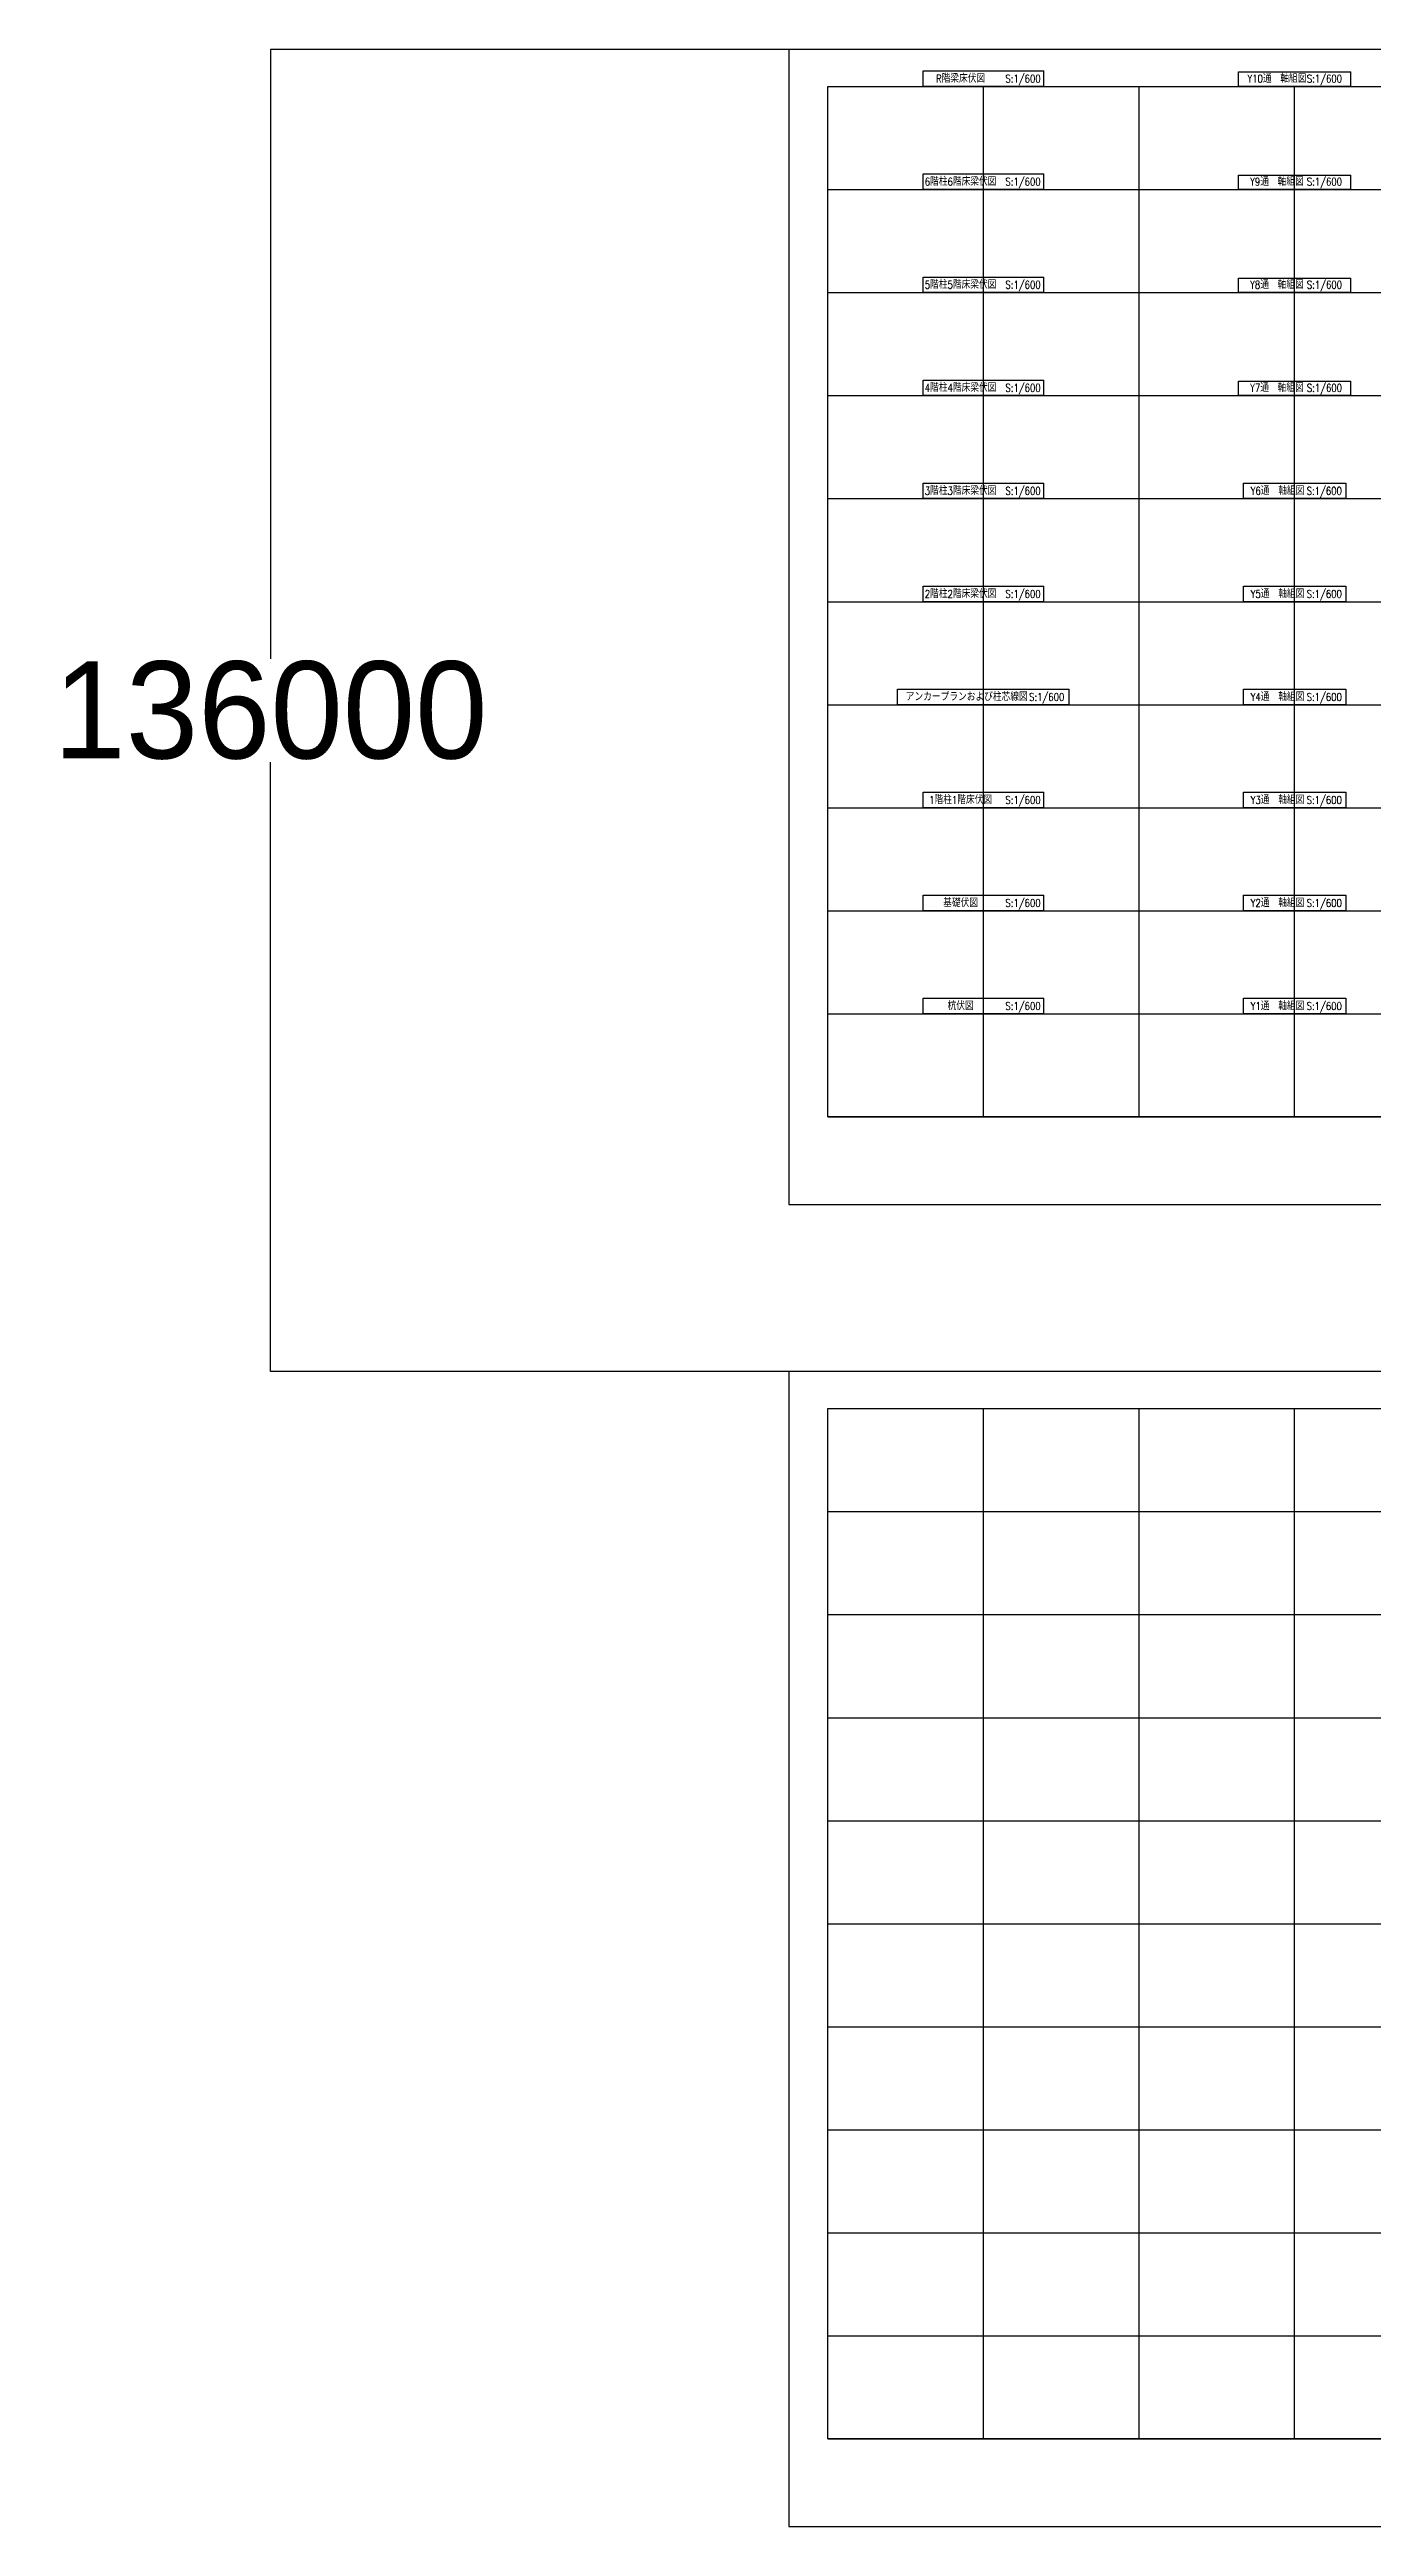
# Model space of a CAD drawing. Extents: x -76008 to 648000, y -1342800 to 168370.
# Drawn here: x -76008 to 60000, y -254800 to 0 of the extents above; entities that cross this region are included whole.
import ezdxf
from ezdxf.enums import TextEntityAlignment as Align

# ---------------------------------------------------------------- set-up
doc = ezdxf.new("R2010")
doc.units = 0
doc.header["$MEASUREMENT"] = 0
doc.layers.get('Defpoints').update_dxf_attribs({"color": 251, "linetype": 'CONTINUOUS'})
doc.layers.add('99_レイアウト枠', color=251, linetype='CONTINUOUS', plot=False)
doc.layers.add('注記', color=3, linetype='CONTINUOUS')
doc.styles.add('DRACAD', font='txt', dxfattribs={"width": 0.85, "bigfont": 'extfont2'})
doc.styles.get("Standard").update_dxf_attribs({"font": 'Osaka.ttc'})
doc.dimstyles.get("Standard").update_dxf_attribs({"dimtxt": 0.18, "dimasz": 0.18, "dimexe": 0.18, "dimexo": 0.0625, "dimgap": 0.09, "dimtad": 0, "dimtih": 1, "dimtoh": 1, "dimdec": 4, "dimzin": 0, "dimdsep": 46, "dimtxsty": 'Standard', "dimcen": 0.09, "dimadec": 0, "dimazin": 0, "dimtfac": 1, "dimtdec": 4, "dimtofl": 0, "dimtmove": 0, "dimatfit": 3, "dimfxl": 1, "dimtolj": 1, "dimtzin": 0, "dimarcsym": 0})

# ---------------------------------------------------------------- blocks, each defined once
blk = doc.blocks.new('*D7831')
at = {"layer": '99_レイアウト枠', "color": 0, "lineweight": -2}
for p, q in [((0, 0), (-53293, 0)), ((-53293, 0), (-53293, -62691)), ((-53293, -136000), (-53293, -73309)), ((0, -136000), (-53293, -136000))]:
    blk.add_line(p, q, dxfattribs=at)
at = {"layer": '99_レイアウト枠', "color": 0}
for points in [[(-53293, 0), (-53293, 0), (-53293, 0)], [(-53293, -136000), (-53293, -136000), (-53293, -136000)]]:
    blk.add_solid(points, dxfattribs=at)
at = {"layer": 'Defpoints', "color": 0}
for p in [(0, 0), (-53293, -136000), (0, -136000)]:
    blk.add_point(p, dxfattribs=at)
at = {"layer": '99_レイアウト枠', "color": 0, "insert": (-53293, -68000), "char_height": 10000, "attachment_point": 5}
blk.add_mtext('\\A1;136000', dxfattribs=at)

msp = doc.modelspace()

# ---------------------------------------------------------------- linework, layer by layer
at = {"layer": '99_レイアウト枠'}
for p, q in [((4000, -109800), (4000, -3800)), ((20000, -109800), (20000, -3800)), ((36000, -109800), (36000, -3800)), ((52000, -109800), (52000, -3800)), ((4000, -14400), (163999.99992, -14400)), ((4000, -25000), (163999.99992, -25000)), ((4000, -35600), (163999.99992, -35600)), ((4000, -46200), (163999.99992, -46200)), ((4000, -56800), (163999.99992, -56800)), ((4000, -67400), (163999.99992, -67400)), ((4000, -78000), (163999.99992, -78000)), ((4000, -88600), (163999.99992, -88600)), ((4000, -99200), (163999.99992, -99200)), ((4000, -109800), (163999.99992, -109800)), ((4000, -245800), (4000, -139800)), ((20000, -245800), (20000, -139800)), ((36000, -245800), (36000, -139800)), ((52000, -245800), (52000, -139800)), ((4000, -150400), (163999.99992, -150400)), ((4000, -161000), (163999.99992, -161000)), ((4000, -171600), (163999.99992, -171600)), ((4000, -182200), (163999.99992, -182200)), ((4000, -192800), (163999.99992, -192800)), ((4000, -203400), (163999.99992, -203400)), ((4000, -214000), (163999.99992, -214000)), ((4000, -224600), (163999.99992, -224600)), ((4000, -235200), (163999.99992, -235200)), ((4000, -245800), (163999.99992, -245800))]:
    msp.add_line(p, q, dxfattribs=at)
for points in [[(0, -118800), (168000, -118800), (168000, 0), (0, 0)], [(4000, -3800), (163999.99992, -3800), (163999.99992, -109800), (4000, -109800)], [(0, -254800), (168000, -254800), (168000, -136000), (0, -136000)], [(4000, -139800), (163999.99992, -139800), (163999.99992, -245800), (4000, -245800)]]:
    msp.add_lwpolyline(points, close=True, dxfattribs=at)
at = {"layer": '注記', "linetype": 'Continuous'}
for p, q in [((13800, -2200), (26200, -2200)), ((13800, -3800), (13800, -2200)), ((26200, -3800), (26200, -2200)), ((46213.33331, -2306.66667), (57786.66664, -2306.66667)), ((46213.33331, -3800), (46213.33331, -2306.66667)), ((57786.66664, -3800), (57786.66664, -2306.66667)), ((26200, -3800), (13800, -3800)), ((57786.66664, -3800), (46213.33331, -3800)), ((13800, -12800), (26200, -12800)), ((13800, -14400), (13800, -12800)), ((26200, -14400), (13800, -14400)), ((26200, -14400), (26200, -12800)), ((46213.3333, -12906.66667), (57786.66663, -12906.66667)), ((46213.3333, -14400), (46213.3333, -12906.66667)), ((57786.66663, -14400), (46213.3333, -14400)), ((57786.66663, -14400), (57786.66663, -12906.66667)), ((13800, -23400), (26200, -23400)), ((13800, -25000), (13800, -23400)), ((26200, -25000), (13800, -25000)), ((26200, -25000), (26200, -23400)), ((46213.3333, -23506.66667), (57786.66663, -23506.66667)), ((46213.3333, -25000), (46213.3333, -23506.66667)), ((57786.66663, -25000), (46213.3333, -25000)), ((57786.66663, -25000), (57786.66663, -23506.66667)), ((13800, -34000), (26200, -34000)), ((13800, -35600), (13800, -34000)), ((26200, -35600), (13800, -35600)), ((26200, -35600), (26200, -34000)), ((46213.33322, -34106.66667), (57786.66656, -34106.66667)), ((46213.33322, -35600), (46213.33322, -34106.66667)), ((57786.66656, -35600), (46213.33322, -35600)), ((57786.66656, -35600), (57786.66656, -34106.66667)), ((13800, -44600), (26200, -44600)), ((13800, -46200), (13800, -44600)), ((26200, -46200), (26200, -44600)), ((26200, -46200), (13800, -46200)), ((13799.99977, -55200), (26199.99977, -55200)), ((13799.99977, -56800), (13799.99977, -55200)), ((26199.99977, -56800), (26199.99977, -55200)), ((26199.99977, -56800), (13799.99977, -56800)), ((11170.33911, -65799.99999), (28829.6609, -65799.99999)), ((11170.33911, -67399.99999), (11170.33911, -65799.99999)), ((28829.6609, -67399.99999), (28829.6609, -65799.99999)), ((28829.6609, -67399.99999), (11170.33911, -67399.99999)), ((13799.99996, -76400), (26199.99996, -76400)), ((13799.99996, -78000), (13799.99996, -76400)), ((26199.99996, -78000), (26199.99996, -76400)), ((26199.99996, -78000), (13799.99996, -78000)), ((13800, -87000), (26200, -87000)), ((13800, -88600), (13800, -87000)), ((26200, -88600), (13800, -88600)), ((26200, -88600), (26200, -87000)), ((13800, -97600), (26200, -97600)), ((13800, -99200), (13800, -97600)), ((26200, -99200), (13800, -99200)), ((26200, -99200), (26200, -97600))]:
    msp.add_line(p, q, dxfattribs=at)
at = {"layer": '注記'}
for points in [[(46733.33334, -44600), (57266.66667, -44600), (57266.66667, -46200), (46733.33334, -46200)], [(46733.33334, -55200), (57266.66667, -55200), (57266.66667, -56800), (46733.33334, -56800)], [(46733.33339, -65800), (57266.66672, -65800), (57266.66672, -67400), (46733.33339, -67400)], [(46733.33335, -76400), (57266.66668, -76400), (57266.66668, -78000), (46733.33335, -78000)], [(46733.33334, -87000), (57266.66667, -87000), (57266.66667, -88600), (46733.33334, -88600)], [(46733.33334, -97600), (57266.66667, -97600), (57266.66667, -99200), (46733.33334, -99200)]]:
    msp.add_lwpolyline(points, close=True, dxfattribs=at)

# ---------------------------------------------------------------- texts
at = {"layer": '注記', "linetype": 'Continuous', "style": 'DRACAD', "width": 0.8}
for s, p in [('R階梁床伏図', (17658.61927, -3400)), ('S:1/600', (24077.56643, -3400)), ('Y10通\u3000軸組図', (50182.79484, -3402.58624)), ('S:1/600', (55062.09295, -3402.58624)), ('6階柱6階床梁伏図', (17658.61927, -14000)), ('S:1/600', (24077.56643, -14000)), ('Y9通\u3000軸組図', (50182.79484, -14002.58623)), ('S:1/600', (55062.09294, -14002.58623)), ('5階柱5階床梁伏図', (17658.61927, -24600)), ('S:1/600', (24077.56643, -24600)), ('Y8通\u3000軸組図', (50182.79484, -24602.58623)), ('S:1/600', (55062.09294, -24602.58623)), ('4階柱4階床梁伏図', (17658.61927, -35200)), ('S:1/600', (24077.56643, -35200)), ('Y7通\u3000軸組図', (50182.79476, -35202.58624)), ('S:1/600', (55062.09287, -35202.58624)), ('3階柱3階床梁伏図', (17658.61927, -45800)), ('S:1/600', (24077.56643, -45800)), ('Y6通\u3000軸組図', (50239.07947, -45800)), ('S:1/600', (55051.71091, -45800)), ('2階柱2階床梁伏図', (17658.61903, -56400)), ('S:1/600', (24077.56619, -56400)), ('Y5通\u3000軸組図', (50239.07947, -56400)), ('S:1/600', (55051.71091, -56400)), ('アンカープランおよび柱芯線図', (18289.6461, -66999.99999)), ('S:1/600', (26508.59325, -66999.99999)), ('Y4通\u3000軸組図', (50239.07952, -67000)), ('S:1/600', (55051.71096, -67000)), ('1階柱1階床伏図', (17658.61923, -77600)), ('S:1/600', (24077.56639, -77600)), ('Y3通\u3000軸組図', (50239.07952, -77600)), ('S:1/600', (55051.71096, -77600)), ('基礎伏図', (17658.61927, -88200)), ('S:1/600', (24077.56643, -88200)), ('Y2通\u3000軸組図', (50239.07947, -88200)), ('S:1/600', (55051.71091, -88200)), ('杭伏図', (17658.61927, -98800)), ('S:1/600', (24077.56643, -98800)), ('Y1通\u3000軸組図', (50239.07947, -98801.81159)), ('S:1/600', (55051.71091, -98801.81159))]:
    msp.add_text(s, height=800, dxfattribs=at).set_placement(p, align=Align.CENTER)

# ---------------------------------------------------------------- dimensions: what is measured, and where the dimension line sits
at = {"layer": '99_レイアウト枠'}
dim = msp.add_linear_dim(base=(-53293.15153, -136000), p1=(0, 0), p2=(0, -136000), angle=90, dimstyle='Standard', override={"dimtxt": 10000, "dimdec": 0}, dxfattribs=at)
dim.commit()
dim.dimension.update_dxf_attribs({"geometry": '*D7831', "text_midpoint": (-53293.15153, -68000)})

doc.saveas('drawing.dxf')
